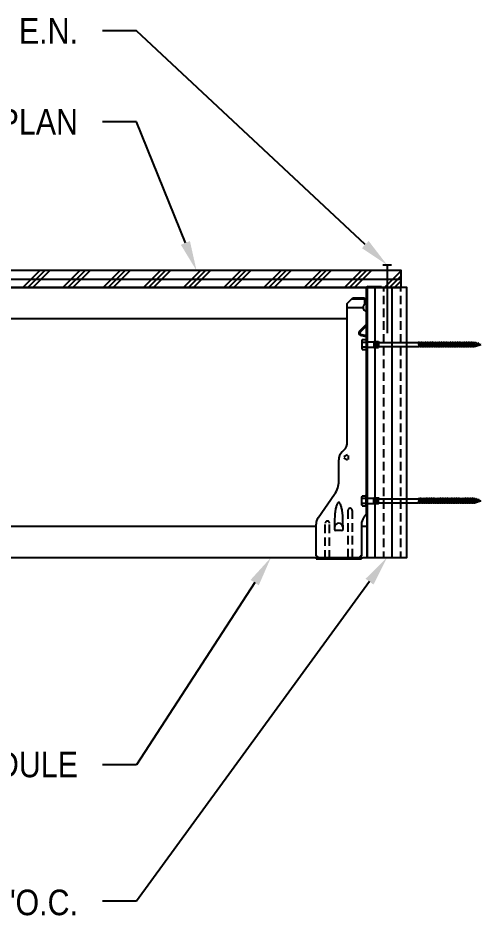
# Model space of a CAD drawing. Header units: inches. Extents: x -2661 to 42767, y -1222 to 9099.
# Drawn here: x 1932.55 to 1952.9, y 1262.47 to 1302.28 of the extents above; entities that cross this region are included whole.
import ezdxf
from ezdxf import colors
from ezdxf.entities.mleader import LeaderData, LeaderLine
from ezdxf.math import Vec2, Vec3

# ---------------------------------------------------------------- set-up
doc = ezdxf.new("R2010")
doc.units = ezdxf.units.IN
doc.header["$LTSCALE"] = 12
doc.header["$MEASUREMENT"] = 0
doc.linetypes.add('HIDDEN2', pattern=[0.1875, 0.125, -0.0625])
doc.linetypes.add('HIDDEN4', pattern=[0.09375, 0.0625, -0.03125])
doc.layers.get('0').update_dxf_attribs({"linetype": 'CONTINUOUS'})
for name, color, linetype in [('S-ANNO-NOTE', 4, 'CONTINUOUS'), ('S-FASTENERS', 2, 'CONTINUOUS'), ('S-NAIL', 2, 'CONTINUOUS'), ('S-SIMPSON', 2, 'CONTINUOUS'), ('S-WOOD', 3, 'CONTINUOUS')]:
    doc.layers.add(name, color=color, linetype=linetype)
doc.styles.add('Arial', font='arial.ttf', dxfattribs={"width": 0.85})

# ---------------------------------------------------------------- blocks, each defined once
blk = doc.blocks.new('*U1291')
at = {"layer": 'S-WOOD'}
h = blk.add_hatch(dxfattribs=at)
h.set_pattern_fill('ANSI33', color=1, scale=3, angle=45, style=0)
h.set_pattern_definition([(90, (0.25, -8.375), (-0.75, 1e-16), []), (90, (0.625, -8), (-0.75, 1e-16), [0.375, -0.1875])])
h.paths.add_polyline_path([(1.75, -11.875), (0, -11.875), (0, 0), (1.75, 0)])
at = {"color": 4}
blk.add_lwpolyline([(0, 0), (1.75, 0), (1.75, -11.875), (0, -11.875)], close=True, dxfattribs=at)
blk.add_lwpolyline([(1.75, -11.875), (0, -11.875), (0, 0), (1.75, 0)], close=True)
blk = doc.blocks.new('10d')
at = {"color": 3}
blk.add_line((0.193, 0.25), (-0.193, 0.25), dxfattribs=at)
at = {"color": 2}
blk.add_line((0, 0.25), (0, -2.75), dxfattribs=at)
blk = doc.blocks.new('IUS-11-78-Right')
for p, q in [((0.05, 0.05), (0.625, 0.05)), ((0.05, 0), (0.625, 0)), ((0.625, 0.05), (0.625, 0)), ((-0.05, -0.05), (-0.05, -9.964)), ((0, -0.05), (0, -9.893)), ((-0.875, -0.691), (-0.625, -0.441)), ((-0.875, -6.793), (-0.875, -0.691)), ((-0.675, -0.491), (-0.115, -0.491)), ((-0.625, -0.441), (-0.115, -0.441)), ((-0.115, -0.441), (-0.115, -0.747)), ((-0.875, -0.875), (-0.181, -0.875)), ((-0.05, -6.751), (0, -6.751)), ((-1.103, -7.228), (-1.021, -7.146)), ((-0.05, -6.968), (0, -6.968)), ((-0.868, -7.353), (-1.03, -7.447)), ((-0.868, -7.595), (-1.03, -7.501)), ((-0.821, -7.567), (-0.821, -7.379)), ((-1.25, -8.512), (-1.249, -7.581)), ((-2.16, -10.126), (-1.431, -9.085)), ((-1.328, -9.529), (-1.338, -9.555)), ((-1.316, -9.507), (-1.328, -9.529)), ((-1.304, -9.487), (-1.316, -9.507)), ((-1.292, -9.471), (-1.304, -9.487)), ((-1.278, -9.459), (-1.292, -9.471)), ((-1.264, -9.451), (-1.278, -9.459)), ((-1.25, -9.449), (-1.264, -9.451)), ((-1.236, -9.451), (-1.25, -9.449)), ((-1.221, -9.459), (-1.236, -9.451)), ((-1.208, -9.472), (-1.221, -9.459)), ((-1.195, -9.488), (-1.208, -9.472)), ((-1.184, -9.508), (-1.195, -9.488)), ((-1.172, -9.53), (-1.184, -9.508)), ((-1.162, -9.556), (-1.172, -9.53)), ((-1.418, -9.946), (-1.424, -10.013)), ((-1.411, -9.885), (-1.418, -9.946)), ((-1.403, -9.829), (-1.411, -9.885)), ((-1.395, -9.778), (-1.403, -9.829)), ((-1.386, -9.731), (-1.395, -9.778)), ((-1.378, -9.689), (-1.386, -9.731)), ((-1.368, -9.65), (-1.378, -9.689)), ((-1.359, -9.615), (-1.368, -9.65)), ((-1.349, -9.583), (-1.359, -9.615)), ((-1.338, -9.555), (-1.349, -9.583)), ((-1.151, -9.584), (-1.162, -9.556)), ((-1.141, -9.616), (-1.151, -9.584)), ((-1.132, -9.651), (-1.141, -9.616)), ((-1.123, -9.69), (-1.132, -9.651)), ((-1.114, -9.732), (-1.123, -9.69)), ((-1.105, -9.779), (-1.114, -9.732)), ((-1.097, -9.83), (-1.105, -9.779)), ((-1.09, -9.886), (-1.097, -9.83)), ((-1.083, -9.947), (-1.09, -9.886)), ((-1.076, -10.014), (-1.083, -9.947)), ((-0.16, -10.127), (0, -9.898)), ((-1.437, -10.254), (-1.438, -10.621)), ((-1.434, -10.167), (-1.437, -10.254)), ((-1.429, -10.086), (-1.434, -10.167)), ((-1.424, -10.013), (-1.429, -10.086)), ((-1.071, -10.087), (-1.076, -10.014)), ((-1.067, -10.167), (-1.071, -10.087)), ((-1.064, -10.255), (-1.067, -10.167)), ((-1.062, -10.621), (-1.064, -10.255)), ((-2.25, -11.795), (-2.25, -10.413)), ((-1.122, -10.681), (-1.378, -10.681)), ((-0.25, -10.412), (-0.25, -11.795)), ((-2.25, -11.875), (-2.25, -11.925)), ((-2.25, -11.925), (-0.25, -11.925)), ((-0.25, -11.875), (-0.25, -11.925))]:
    blk.add_line(p, q)
at = {"linetype": 'Continuous'}
for p, q in [((-0.059, -1.641), (-0.348, -1.93)), ((-0.05, -1.697), (-0.315, -1.962)), ((-0.305, -2.09), (-0.063, -2.155)), ((-0.293, -2.046), (-0.051, -2.111)), ((-0.051, -2.111), (-0.063, -2.155)), ((-2.25, -11.875), (-2.165, -11.875)), ((-0.335, -11.875), (-0.25, -11.875))]:
    blk.add_line(p, q, dxfattribs=at)
at = {"linetype": 'HIDDEN4', "ltscale": 0.5}
for p, q in [((-0.844, -9.8), (-0.844, -11.925)), ((-0.656, -9.8), (-0.656, -11.925)), ((-1.844, -11.925), (-1.844, -10.363)), ((-1.656, -11.925), (-1.656, -10.363))]:
    blk.add_line(p, q, dxfattribs=at)
for centre, radius, start, end in [((0.05, -0.05), 0.1, 90, 180), ((0.05, -0.05), 0.05, 90, 180), ((-0.025, -0.875), 0.156, 125.1697, 260.8319), ((-1.375, -6.793), 0.5, 315, 0), ((-0.749, -7.581), 0.5, 135, 179.9549), ((-2.25, -8.512), 1, 325, 359.9549), ((-1.75, -10.413), 0.5, 145, 180), ((0.248, -10.412), 0.497, 145, 180), ((-1.378, -10.621), 0.06, 180, 270), ((-1.25, -10.556), 0.187, 0, 180), ((-1.25, -10.556), 0.187, 0, 180), ((-1.122, -10.621), 0.06, 270, 0), ((-2.25, -11.88), 0.0855, 328.2431, 90), ((-0.25, -11.88), 0.0855, 90, 211.7569)]:
    blk.add_arc(centre, radius, start, end)
at = {"linetype": 'Continuous'}
for centre, radius, start, end in [((-0.28, -1.998), 0.096, 135, 255), ((-0.28, -1.998), 0.05, 135, 255), ((-0.092, -1.609), 0.046, 315, 335.9294), ((-0.115, -1.602), 0.115, 315.1652, 351.5634)]:
    blk.add_arc(centre, radius, start, end, dxfattribs=at)
at = {"linetype": 'HIDDEN2'}
for centre in [(-0.75, -9.8), (-1.75, -10.363)]:
    blk.add_arc(centre, 0.0938, 0, 180, dxfattribs=at)
blk = doc.blocks.new('SDS.25X5-f')
at = {"layer": 'S-SIMPSON'}
for p, q in [((0.26, 0.05), (-0.26, 0.05)), ((-0.26, 0.05), (-0.26, 0)), ((0.26, 0), (-0.26, 0)), ((-0.217, 0.224), (-0.217, 0.05)), ((0.162, 0.24), (-0.162, 0.24)), ((-0.108, 0.224), (-0.108, 0.05)), ((0.108, 0.224), (0.108, 0.05)), ((0.217, 0.224), (0.217, 0.05)), ((0.26, 0.05), (0.26, 0)), ((-0.126, -0.286), (-0.126, -0.5)), ((0.126, -0.286), (-0.126, -0.286)), ((-0.082, -0.286), (-0.082, -0.5)), ((-0.019, -0.286), (-0.019, -0.5)), ((0.049, -0.286), (0.049, -0.5)), ((0.102, -0.286), (0.102, -0.5)), ((0.126, -0.286), (0.126, -0.5)), ((0.128, -0.5), (-0.124, -0.5)), ((-0.087, -0.536), (-0.123, -0.5)), ((-0.087, -0.536), (-0.087, -2.291)), ((-0.087, -0.575), (-0.087, -2.291)), ((0.123, -0.5), (0.087, -0.536)), ((0.087, -0.532), (0.087, -2.25)), ((0.087, -0.532), (0.087, -2.25)), ((-0.087, -2.225), (-0.087, -2.291)), ((-0.087, -2.225), (-0.087, -2.291)), ((-0.087, -2.225), (-0.087, -2.291)), ((0.087, -2.182), (0.087, -2.25)), ((0.087, -2.182), (0.087, -2.25))]:
    blk.add_line(p, q, dxfattribs=at)
at = {"layer": 'S-SIMPSON', "color": 1}
for p, q in [((-0.123, -2.3), (0.087, -2.25)), ((-0.123, -2.3), (0.087, -2.25)), ((-0.123, -2.3), (0.087, -2.25)), ((0.123, -2.256), (-0.123, -2.3)), ((0.123, -2.256), (-0.123, -2.3)), ((0.123, -2.256), (-0.123, -2.3)), ((-0.087, -2.325), (-0.123, -2.3)), ((-0.087, -2.325), (-0.123, -2.3)), ((-0.087, -2.325), (-0.123, -2.3)), ((-0.123, -2.4), (0.087, -2.35)), ((-0.123, -2.4), (0.087, -2.35)), ((-0.123, -2.4), (0.087, -2.35)), ((-0.123, -2.4), (0.087, -2.35)), ((0.123, -2.356), (-0.123, -2.4)), ((0.123, -2.356), (-0.123, -2.4)), ((0.123, -2.356), (-0.123, -2.4)), ((0.123, -2.356), (-0.123, -2.4)), ((-0.087, -2.325), (0.087, -2.282)), ((-0.087, -2.325), (0.087, -2.282)), ((-0.087, -2.325), (0.087, -2.282)), ((-0.087, -2.325), (-0.087, -2.391)), ((-0.087, -2.325), (-0.087, -2.391)), ((-0.087, -2.325), (-0.087, -2.391)), ((-0.087, -2.325), (-0.087, -2.391)), ((-0.087, -2.325), (-0.087, -2.391)), ((-0.087, -2.325), (-0.087, -2.391)), ((-0.087, -2.425), (0.087, -2.382)), ((-0.087, -2.425), (0.087, -2.382)), ((-0.087, -2.425), (0.087, -2.382)), ((-0.087, -2.425), (0.087, -2.382)), ((0.087, -2.25), (0.123, -2.256)), ((0.087, -2.25), (0.123, -2.256)), ((0.087, -2.25), (0.123, -2.256)), ((0.087, -2.282), (0.123, -2.256)), ((0.087, -2.282), (0.123, -2.256)), ((0.087, -2.282), (0.123, -2.256)), ((0.087, -2.282), (0.087, -2.35)), ((0.087, -2.282), (0.087, -2.35)), ((0.087, -2.282), (0.087, -2.35)), ((0.087, -2.282), (0.087, -2.35)), ((0.087, -2.282), (0.087, -2.35)), ((0.087, -2.282), (0.087, -2.35)), ((0.087, -2.35), (0.123, -2.356)), ((0.087, -2.35), (0.123, -2.356)), ((0.087, -2.35), (0.123, -2.356)), ((0.087, -2.35), (0.123, -2.356)), ((0.087, -2.382), (0.123, -2.356)), ((0.087, -2.382), (0.123, -2.356)), ((0.087, -2.382), (0.123, -2.356)), ((0.087, -2.382), (0.123, -2.356)), ((0.087, -2.382), (0.087, -2.45)), ((0.087, -2.382), (0.087, -2.45)), ((0.087, -2.382), (0.087, -2.45)), ((0.087, -2.382), (0.087, -2.45)), ((0.087, -2.382), (0.087, -2.45)), ((0.087, -2.382), (0.087, -2.45)), ((0.087, -2.382), (0.087, -2.45)), ((0.087, -2.382), (0.087, -2.45)), ((0.087, -2.382), (0.087, -2.45)), ((0.087, -2.382), (0.087, -2.45)), ((-0.087, -2.425), (-0.123, -2.4)), ((-0.087, -2.425), (-0.123, -2.4)), ((-0.087, -2.425), (-0.123, -2.4)), ((-0.087, -2.425), (-0.123, -2.4)), ((-0.087, -2.425), (-0.123, -2.4)), ((-0.123, -2.5), (0.087, -2.45)), ((-0.123, -2.5), (0.087, -2.45)), ((-0.123, -2.5), (0.087, -2.45)), ((-0.123, -2.5), (0.087, -2.45)), ((-0.123, -2.5), (0.087, -2.45)), ((-0.123, -2.5), (0.087, -2.45)), ((-0.123, -2.5), (0.087, -2.45)), ((-0.123, -2.5), (0.087, -2.45)), ((0.123, -2.456), (-0.123, -2.5)), ((0.123, -2.456), (-0.123, -2.5)), ((0.123, -2.456), (-0.123, -2.5)), ((0.123, -2.456), (-0.123, -2.5)), ((0.123, -2.456), (-0.123, -2.5)), ((0.123, -2.456), (-0.123, -2.5)), ((0.123, -2.456), (-0.123, -2.5)), ((0.123, -2.456), (-0.123, -2.5)), ((0.123, -2.456), (-0.123, -2.5)), ((-0.087, -2.525), (-0.123, -2.5)), ((-0.087, -2.525), (-0.123, -2.5)), ((-0.087, -2.525), (-0.123, -2.5)), ((-0.087, -2.525), (-0.123, -2.5)), ((-0.087, -2.525), (-0.123, -2.5)), ((-0.087, -2.525), (-0.123, -2.5)), ((-0.087, -2.525), (-0.123, -2.5)), ((-0.087, -2.525), (-0.123, -2.5)), ((-0.087, -2.525), (-0.123, -2.5)), ((-0.087, -2.525), (-0.123, -2.5)), ((-0.087, -2.525), (-0.123, -2.5)), ((-0.087, -2.525), (-0.123, -2.5)), ((-0.087, -2.525), (-0.123, -2.5)), ((-0.123, -2.6), (0.087, -2.55)), ((-0.123, -2.6), (0.087, -2.55)), ((-0.123, -2.6), (0.087, -2.55)), ((-0.123, -2.6), (0.087, -2.55)), ((-0.123, -2.6), (0.087, -2.55)), ((-0.123, -2.6), (0.087, -2.55)), ((-0.123, -2.6), (0.087, -2.55)), ((-0.123, -2.6), (0.087, -2.55)), ((-0.123, -2.6), (0.087, -2.55)), ((0.123, -2.556), (-0.123, -2.6)), ((0.123, -2.556), (-0.123, -2.6)), ((0.123, -2.556), (-0.123, -2.6)), ((0.123, -2.556), (-0.123, -2.6)), ((0.123, -2.556), (-0.123, -2.6)), ((0.123, -2.556), (-0.123, -2.6)), ((0.123, -2.556), (-0.123, -2.6)), ((0.123, -2.556), (-0.123, -2.6)), ((0.123, -2.556), (-0.123, -2.6)), ((-0.087, -2.625), (-0.123, -2.6)), ((-0.087, -2.625), (-0.123, -2.6)), ((-0.087, -2.625), (-0.123, -2.6)), ((-0.087, -2.625), (-0.123, -2.6)), ((-0.087, -2.625), (-0.123, -2.6)), ((-0.087, -2.625), (-0.123, -2.6)), ((-0.087, -2.625), (-0.123, -2.6)), ((-0.087, -2.625), (-0.123, -2.6)), ((-0.087, -2.625), (-0.123, -2.6)), ((-0.123, -2.7), (0.087, -2.65)), ((-0.123, -2.7), (0.087, -2.65)), ((-0.123, -2.7), (0.087, -2.65)), ((-0.123, -2.7), (0.087, -2.65)), ((-0.123, -2.7), (0.087, -2.65)), ((-0.123, -2.7), (0.087, -2.65)), ((-0.123, -2.7), (0.087, -2.65)), ((-0.123, -2.7), (0.087, -2.65)), ((-0.123, -2.7), (0.087, -2.65)), ((-0.123, -2.7), (0.087, -2.65)), ((-0.123, -2.7), (0.087, -2.65)), ((0.123, -2.656), (-0.123, -2.7)), ((0.123, -2.656), (-0.123, -2.7)), ((0.123, -2.656), (-0.123, -2.7)), ((0.123, -2.656), (-0.123, -2.7)), ((0.123, -2.656), (-0.123, -2.7)), ((0.123, -2.656), (-0.123, -2.7)), ((0.123, -2.656), (-0.123, -2.7)), ((0.123, -2.656), (-0.123, -2.7)), ((0.123, -2.656), (-0.123, -2.7)), ((0.123, -2.656), (-0.123, -2.7)), ((0.123, -2.656), (-0.123, -2.7)), ((-0.087, -2.725), (-0.123, -2.7)), ((-0.087, -2.725), (-0.123, -2.7)), ((-0.087, -2.725), (-0.123, -2.7)), ((-0.087, -2.725), (-0.123, -2.7)), ((-0.087, -2.725), (-0.123, -2.7)), ((-0.087, -2.725), (-0.123, -2.7)), ((-0.087, -2.725), (-0.123, -2.7)), ((-0.087, -2.725), (-0.123, -2.7)), ((-0.087, -2.725), (-0.123, -2.7)), ((-0.087, -2.725), (-0.123, -2.7)), ((-0.087, -2.725), (-0.123, -2.7)), ((-0.087, -2.725), (-0.123, -2.7)), ((-0.087, -2.725), (-0.123, -2.7)), ((-0.123, -2.8), (0.087, -2.75)), ((-0.123, -2.8), (0.087, -2.75)), ((-0.123, -2.8), (0.087, -2.75)), ((-0.123, -2.8), (0.087, -2.75)), ((-0.123, -2.8), (0.087, -2.75)), ((-0.123, -2.8), (0.087, -2.75)), ((-0.123, -2.8), (0.087, -2.75)), ((-0.123, -2.8), (0.087, -2.75)), ((0.123, -2.756), (-0.123, -2.8)), ((0.123, -2.756), (-0.123, -2.8)), ((0.123, -2.756), (-0.123, -2.8)), ((0.123, -2.756), (-0.123, -2.8)), ((0.123, -2.756), (-0.123, -2.8)), ((0.123, -2.756), (-0.123, -2.8)), ((0.123, -2.756), (-0.123, -2.8)), ((0.123, -2.756), (-0.123, -2.8)), ((0.123, -2.756), (-0.123, -2.8)), ((-0.087, -2.425), (0, -2.403)), ((-0.087, -2.425), (-0.087, -2.491)), ((-0.087, -2.425), (-0.087, -2.491)), ((-0.087, -2.425), (-0.087, -2.491)), ((-0.087, -2.425), (-0.087, -2.491)), ((-0.087, -2.425), (-0.087, -2.491)), ((-0.087, -2.425), (-0.087, -2.491)), ((-0.087, -2.425), (-0.087, -2.491)), ((-0.087, -2.425), (-0.087, -2.491)), ((-0.087, -2.425), (-0.087, -2.491)), ((-0.087, -2.425), (-0.087, -2.491)), ((-0.087, -2.425), (-0.087, -2.491)), ((-0.087, -2.425), (-0.087, -2.491)), ((-0.087, -2.491), (0.087, -2.45)), ((-0.087, -2.525), (0.087, -2.482)), ((-0.087, -2.525), (0.087, -2.482)), ((-0.087, -2.525), (0.087, -2.482)), ((-0.087, -2.525), (0.087, -2.482)), ((-0.087, -2.525), (0.087, -2.482)), ((-0.087, -2.525), (0.087, -2.482)), ((-0.087, -2.525), (0.087, -2.482)), ((-0.087, -2.525), (0.087, -2.482)), ((-0.087, -2.525), (0.087, -2.482)), ((-0.087, -2.525), (0.013, -2.5)), ((-0.087, -2.525), (0.013, -2.5)), ((-0.087, -2.525), (0.013, -2.5)), ((-0.087, -2.525), (0, -2.503)), ((-0.087, -2.525), (-0.087, -2.591)), ((-0.087, -2.525), (-0.087, -2.591)), ((-0.087, -2.525), (-0.087, -2.591)), ((-0.087, -2.525), (-0.087, -2.591)), ((-0.087, -2.525), (-0.087, -2.591)), ((-0.087, -2.525), (-0.087, -2.591)), ((-0.087, -2.525), (-0.087, -2.591)), ((-0.087, -2.525), (-0.087, -2.591)), ((-0.087, -2.525), (-0.087, -2.591)), ((-0.087, -2.525), (-0.087, -2.591)), ((-0.087, -2.525), (-0.087, -2.591)), ((-0.087, -2.625), (0.087, -2.582)), ((-0.087, -2.625), (0.087, -2.582)), ((-0.087, -2.625), (0.087, -2.582)), ((-0.087, -2.625), (0.087, -2.582)), ((-0.087, -2.625), (0.087, -2.582)), ((-0.087, -2.625), (0.087, -2.582)), ((-0.087, -2.625), (0.087, -2.582)), ((-0.087, -2.625), (0.087, -2.582)), ((-0.087, -2.625), (0.087, -2.582)), ((-0.087, -2.625), (-0.087, -2.691)), ((-0.087, -2.625), (-0.087, -2.691)), ((-0.087, -2.625), (-0.087, -2.691)), ((-0.087, -2.625), (-0.087, -2.691)), ((-0.087, -2.625), (-0.087, -2.691)), ((-0.087, -2.625), (-0.087, -2.691)), ((-0.087, -2.625), (-0.087, -2.691)), ((-0.087, -2.625), (-0.087, -2.691)), ((-0.087, -2.625), (-0.087, -2.691)), ((-0.087, -2.625), (-0.087, -2.691)), ((-0.087, -2.625), (-0.087, -2.691)), ((-0.087, -2.725), (0.087, -2.682)), ((-0.087, -2.725), (0.087, -2.682)), ((-0.087, -2.725), (0.087, -2.682)), ((-0.087, -2.725), (0.087, -2.682)), ((-0.087, -2.725), (0.087, -2.682)), ((-0.087, -2.725), (0.087, -2.682)), ((-0.087, -2.725), (0.087, -2.682)), ((-0.087, -2.725), (0.087, -2.682)), ((-0.087, -2.725), (0.087, -2.682)), ((-0.087, -2.725), (0.087, -2.682)), ((-0.087, -2.725), (0.087, -2.682)), ((-0.087, -2.725), (0, -2.703)), ((-0.087, -2.725), (0, -2.703)), ((-0.087, -2.725), (-0.087, -2.791)), ((-0.087, -2.725), (-0.087, -2.791)), ((-0.087, -2.725), (-0.087, -2.791)), ((-0.087, -2.725), (-0.087, -2.791)), ((-0.087, -2.725), (-0.087, -2.791)), ((-0.087, -2.725), (-0.087, -2.791)), ((-0.087, -2.725), (-0.087, -2.791)), ((-0.087, -2.725), (-0.087, -2.791)), ((-0.087, -2.725), (-0.087, -2.791)), ((-0.087, -2.725), (-0.087, -2.791)), ((-0.087, -2.791), (0.087, -2.75)), ((-0.087, -2.825), (0.087, -2.782)), ((-0.087, -2.825), (0.087, -2.782)), ((-0.087, -2.825), (0.087, -2.782)), ((-0.087, -2.825), (0.087, -2.782)), ((-0.087, -2.825), (0.087, -2.782)), ((-0.087, -2.825), (0.087, -2.782)), ((-0.087, -2.825), (0.087, -2.782)), ((-0.087, -2.825), (0.087, -2.782)), ((-0.087, -2.825), (0.087, -2.782)), ((0.087, -2.45), (0.123, -2.456)), ((0.087, -2.45), (0.123, -2.456)), ((0.087, -2.45), (0.123, -2.456)), ((0.087, -2.45), (0.123, -2.456)), ((0.087, -2.45), (0.123, -2.456)), ((0.087, -2.45), (0.123, -2.456)), ((0.087, -2.45), (0.123, -2.456)), ((0.087, -2.45), (0.123, -2.456)), ((0.087, -2.45), (0.123, -2.456)), ((0.087, -2.482), (0.123, -2.456)), ((0.087, -2.482), (0.123, -2.456)), ((0.087, -2.482), (0.123, -2.456)), ((0.087, -2.482), (0.123, -2.456)), ((0.087, -2.482), (0.123, -2.456)), ((0.087, -2.482), (0.123, -2.456)), ((0.087, -2.482), (0.123, -2.456)), ((0.087, -2.482), (0.123, -2.456)), ((0.087, -2.482), (0.123, -2.456)), ((0.087, -2.482), (0.087, -2.55)), ((0.087, -2.482), (0.087, -2.55)), ((0.087, -2.482), (0.087, -2.55)), ((0.087, -2.482), (0.087, -2.55)), ((0.087, -2.482), (0.087, -2.55)), ((0.087, -2.482), (0.087, -2.55)), ((0.087, -2.482), (0.087, -2.55)), ((0.087, -2.482), (0.087, -2.55)), ((0.087, -2.482), (0.087, -2.55)), ((0.087, -2.482), (0.087, -2.55)), ((0.087, -2.482), (0.087, -2.55)), ((0.087, -2.482), (0.087, -2.55)), ((0.087, -2.482), (0.087, -2.55)), ((0.087, -2.55), (0.123, -2.556)), ((0.087, -2.55), (0.123, -2.556)), ((0.087, -2.55), (0.123, -2.556)), ((0.087, -2.55), (0.123, -2.556)), ((0.087, -2.55), (0.123, -2.556)), ((0.087, -2.55), (0.123, -2.556)), ((0.087, -2.55), (0.123, -2.556)), ((0.087, -2.55), (0.123, -2.556)), ((0.087, -2.55), (0.123, -2.556)), ((0.087, -2.582), (0.123, -2.556)), ((0.087, -2.582), (0.123, -2.556)), ((0.087, -2.582), (0.123, -2.556)), ((0.087, -2.582), (0.123, -2.556)), ((0.087, -2.582), (0.123, -2.556)), ((0.087, -2.582), (0.123, -2.556)), ((0.087, -2.582), (0.123, -2.556)), ((0.087, -2.582), (0.123, -2.556)), ((0.087, -2.582), (0.123, -2.556)), ((0.087, -2.582), (0.087, -2.65)), ((0.087, -2.582), (0.087, -2.65)), ((0.087, -2.582), (0.087, -2.65)), ((0.087, -2.582), (0.087, -2.65)), ((0.087, -2.582), (0.087, -2.65)), ((0.087, -2.582), (0.087, -2.65)), ((0.087, -2.582), (0.087, -2.65)), ((0.087, -2.582), (0.087, -2.65)), ((0.087, -2.582), (0.087, -2.65)), ((0.087, -2.582), (0.087, -2.65)), ((0.087, -2.582), (0.087, -2.65)), ((0.087, -2.65), (0.123, -2.656)), ((0.087, -2.65), (0.123, -2.656)), ((0.087, -2.65), (0.123, -2.656)), ((0.087, -2.65), (0.123, -2.656)), ((0.087, -2.65), (0.123, -2.656)), ((0.087, -2.65), (0.123, -2.656)), ((0.087, -2.65), (0.123, -2.656)), ((0.087, -2.65), (0.123, -2.656)), ((0.087, -2.65), (0.123, -2.656)), ((0.087, -2.65), (0.123, -2.656)), ((0.087, -2.65), (0.123, -2.656)), ((0.087, -2.682), (0.123, -2.656)), ((0.087, -2.682), (0.123, -2.656)), ((0.087, -2.682), (0.123, -2.656)), ((0.087, -2.682), (0.123, -2.656)), ((0.087, -2.682), (0.123, -2.656)), ((0.087, -2.682), (0.123, -2.656)), ((0.087, -2.682), (0.123, -2.656)), ((0.087, -2.682), (0.123, -2.656)), ((0.087, -2.682), (0.123, -2.656)), ((0.087, -2.682), (0.123, -2.656)), ((0.087, -2.682), (0.123, -2.656)), ((0.087, -2.682), (0.087, -2.75)), ((0.087, -2.682), (0.087, -2.75)), ((0.087, -2.682), (0.087, -2.75)), ((0.087, -2.682), (0.087, -2.75)), ((0.087, -2.682), (0.087, -2.75)), ((0.087, -2.682), (0.087, -2.75)), ((0.087, -2.682), (0.087, -2.75)), ((0.087, -2.682), (0.087, -2.75)), ((0.087, -2.75), (0.123, -2.756)), ((0.087, -2.75), (0.123, -2.756)), ((0.087, -2.75), (0.123, -2.756)), ((0.087, -2.75), (0.123, -2.756)), ((0.087, -2.75), (0.123, -2.756)), ((0.087, -2.75), (0.123, -2.756)), ((0.087, -2.75), (0.123, -2.756)), ((0.087, -2.75), (0.123, -2.756)), ((0.087, -2.75), (0.123, -2.756)), ((0.087, -2.782), (0.123, -2.756)), ((0.087, -2.782), (0.123, -2.756)), ((0.087, -2.782), (0.123, -2.756)), ((0.087, -2.782), (0.123, -2.756)), ((0.087, -2.782), (0.123, -2.756)), ((0.087, -2.782), (0.123, -2.756)), ((0.087, -2.782), (0.123, -2.756)), ((0.087, -2.782), (0.123, -2.756)), ((0.087, -2.782), (0.123, -2.756)), ((0.087, -2.782), (0.087, -2.85)), ((0.087, -2.782), (0.087, -2.85)), ((0.087, -2.782), (0.087, -2.85)), ((0.087, -2.782), (0.087, -2.85)), ((0.087, -2.782), (0.087, -2.85)), ((0.087, -2.782), (0.087, -2.85)), ((0.087, -2.782), (0.087, -2.85)), ((0.087, -2.782), (0.087, -2.85)), ((0.087, -2.782), (0.087, -2.85)), ((-0.087, -2.825), (-0.123, -2.8)), ((-0.087, -2.825), (-0.123, -2.8)), ((-0.087, -2.825), (-0.123, -2.8)), ((-0.087, -2.825), (-0.123, -2.8)), ((-0.087, -2.825), (-0.123, -2.8)), ((-0.087, -2.825), (-0.123, -2.8)), ((-0.087, -2.825), (-0.123, -2.8)), ((-0.087, -2.825), (-0.123, -2.8)), ((-0.087, -2.825), (-0.123, -2.8)), ((-0.087, -2.825), (-0.123, -2.8)), ((-0.123, -2.9), (0.087, -2.85)), ((-0.123, -2.9), (0.087, -2.85)), ((-0.123, -2.9), (0.087, -2.85)), ((-0.123, -2.9), (0.087, -2.85)), ((-0.123, -2.9), (0.087, -2.85)), ((-0.123, -2.9), (0.087, -2.85)), ((0.123, -2.856), (-0.123, -2.9)), ((0.123, -2.856), (-0.123, -2.9)), ((0.123, -2.856), (-0.123, -2.9)), ((0.123, -2.856), (-0.123, -2.9)), ((0.123, -2.856), (-0.123, -2.9)), ((0.123, -2.856), (-0.123, -2.9)), ((-0.087, -2.925), (-0.123, -2.9)), ((-0.087, -2.925), (-0.123, -2.9)), ((-0.087, -2.925), (-0.123, -2.9)), ((-0.087, -2.925), (-0.123, -2.9)), ((-0.087, -2.925), (-0.123, -2.9)), ((-0.087, -2.925), (-0.123, -2.9)), ((-0.123, -3), (0.087, -2.95)), ((-0.123, -3), (0.087, -2.95)), ((-0.123, -3), (0.087, -2.95)), ((-0.123, -3), (0.087, -2.95)), ((-0.123, -3), (0.087, -2.95)), ((-0.123, -3), (0.087, -2.95)), ((-0.123, -3), (0.087, -2.95)), ((0.123, -2.956), (-0.123, -3)), ((0.123, -2.956), (-0.123, -3)), ((0.123, -2.956), (-0.123, -3)), ((0.123, -2.956), (-0.123, -3)), ((0.123, -2.956), (-0.123, -3)), ((0.123, -2.956), (-0.123, -3)), ((0.123, -2.956), (-0.123, -3)), ((-0.087, -3.025), (-0.123, -3)), ((-0.087, -3.025), (-0.123, -3)), ((-0.087, -3.025), (-0.123, -3)), ((-0.087, -3.025), (-0.123, -3)), ((-0.087, -3.025), (-0.123, -3)), ((-0.087, -3.025), (-0.123, -3)), ((-0.087, -3.025), (-0.123, -3)), ((-0.087, -3.025), (-0.123, -3)), ((-0.123, -3.1), (0.087, -3.05)), ((-0.123, -3.1), (0.087, -3.05)), ((-0.123, -3.1), (0.087, -3.05)), ((-0.123, -3.1), (0.087, -3.05)), ((-0.123, -3.1), (0.087, -3.05)), ((-0.123, -3.1), (0.087, -3.05)), ((0.123, -3.056), (-0.123, -3.1)), ((0.123, -3.056), (-0.123, -3.1)), ((0.123, -3.056), (-0.123, -3.1)), ((0.123, -3.056), (-0.123, -3.1)), ((0.123, -3.056), (-0.123, -3.1)), ((0.123, -3.056), (-0.123, -3.1)), ((-0.087, -3.125), (-0.123, -3.1)), ((-0.087, -3.125), (-0.123, -3.1)), ((-0.087, -3.125), (-0.123, -3.1)), ((-0.087, -3.125), (-0.123, -3.1)), ((-0.087, -3.125), (-0.123, -3.1)), ((-0.087, -3.125), (-0.123, -3.1)), ((-0.087, -3.125), (-0.123, -3.1)), ((-0.123, -3.2), (0.087, -3.15)), ((-0.123, -3.2), (0.087, -3.15)), ((-0.123, -3.2), (0.087, -3.15)), ((0.123, -3.156), (-0.123, -3.2)), ((0.123, -3.156), (-0.123, -3.2)), ((0.123, -3.156), (-0.123, -3.2)), ((-0.087, -2.825), (0, -2.803)), ((-0.087, -2.825), (-0.087, -2.891)), ((-0.087, -2.825), (-0.087, -2.891)), ((-0.087, -2.825), (-0.087, -2.891)), ((-0.087, -2.825), (-0.087, -2.891)), ((-0.087, -2.825), (-0.087, -2.891)), ((-0.087, -2.825), (-0.087, -2.891)), ((-0.087, -2.825), (-0.087, -2.891)), ((-0.087, -2.825), (-0.087, -2.891)), ((-0.087, -2.925), (0.087, -2.882)), ((-0.087, -2.925), (0.087, -2.882)), ((-0.087, -2.925), (0.087, -2.882)), ((-0.087, -2.925), (0.087, -2.882)), ((-0.087, -2.925), (0.087, -2.882)), ((-0.087, -2.925), (0.087, -2.882)), ((-0.087, -2.925), (-0.087, -2.991)), ((-0.087, -2.925), (-0.087, -2.991)), ((-0.087, -2.925), (-0.087, -2.991)), ((-0.087, -2.925), (-0.087, -2.991)), ((-0.087, -2.925), (-0.087, -2.991)), ((-0.087, -2.925), (-0.087, -2.991)), ((-0.087, -2.925), (-0.087, -2.991)), ((-0.087, -3.025), (0.087, -2.982)), ((-0.087, -3.025), (0.087, -2.982)), ((-0.087, -3.025), (0.087, -2.982)), ((-0.087, -3.025), (0.087, -2.982)), ((-0.087, -3.025), (0.087, -2.982)), ((-0.087, -3.025), (0.087, -2.982)), ((-0.087, -3.025), (0.087, -2.982)), ((-0.087, -3.025), (0, -3.003)), ((-0.087, -3.025), (-0.087, -3.091)), ((-0.087, -3.025), (-0.087, -3.091)), ((-0.087, -3.025), (-0.087, -3.091)), ((-0.087, -3.025), (-0.087, -3.091)), ((-0.087, -3.025), (-0.087, -3.091)), ((-0.087, -3.025), (-0.087, -3.091)), ((-0.087, -3.025), (-0.087, -3.091)), ((-0.087, -3.025), (-0.087, -3.091)), ((-0.087, -3.125), (0.087, -3.082)), ((-0.087, -3.125), (0.087, -3.082)), ((-0.087, -3.125), (0.087, -3.082)), ((-0.087, -3.125), (0.087, -3.082)), ((-0.087, -3.125), (0.087, -3.082)), ((-0.087, -3.125), (0.087, -3.082)), ((-0.087, -3.125), (0, -3.103)), ((-0.087, -3.125), (-0.087, -3.191)), ((-0.087, -3.125), (-0.087, -3.191)), ((-0.087, -3.125), (-0.087, -3.191)), ((-0.087, -3.125), (-0.087, -3.191)), ((-0.087, -3.125), (-0.087, -3.191)), ((-0.087, -3.125), (-0.087, -3.191)), ((-0.087, -3.125), (-0.087, -3.191)), ((-0.087, -3.225), (0.087, -3.182)), ((-0.087, -3.225), (0.087, -3.182)), ((-0.087, -3.225), (0.087, -3.182)), ((0.087, -2.85), (0.123, -2.856)), ((0.087, -2.85), (0.123, -2.856)), ((0.087, -2.85), (0.123, -2.856)), ((0.087, -2.85), (0.123, -2.856)), ((0.087, -2.85), (0.123, -2.856)), ((0.087, -2.85), (0.123, -2.856)), ((0.087, -2.882), (0.123, -2.856)), ((0.087, -2.882), (0.123, -2.856)), ((0.087, -2.882), (0.123, -2.856)), ((0.087, -2.882), (0.123, -2.856)), ((0.087, -2.882), (0.123, -2.856)), ((0.087, -2.882), (0.123, -2.856)), ((0.087, -2.882), (0.087, -2.95)), ((0.087, -2.882), (0.087, -2.95)), ((0.087, -2.882), (0.087, -2.95)), ((0.087, -2.882), (0.087, -2.95)), ((0.087, -2.882), (0.087, -2.95)), ((0.087, -2.882), (0.087, -2.95)), ((0.087, -2.882), (0.087, -2.95)), ((0.087, -2.95), (0.123, -2.956)), ((0.087, -2.95), (0.123, -2.956)), ((0.087, -2.95), (0.123, -2.956)), ((0.087, -2.95), (0.123, -2.956)), ((0.087, -2.95), (0.123, -2.956)), ((0.087, -2.95), (0.123, -2.956)), ((0.087, -2.95), (0.123, -2.956)), ((0.087, -2.982), (0.123, -2.956)), ((0.087, -2.982), (0.123, -2.956)), ((0.087, -2.982), (0.123, -2.956)), ((0.087, -2.982), (0.123, -2.956)), ((0.087, -2.982), (0.123, -2.956)), ((0.087, -2.982), (0.123, -2.956)), ((0.087, -2.982), (0.123, -2.956)), ((0.087, -2.982), (0.087, -3.05)), ((0.087, -2.982), (0.087, -3.05)), ((0.087, -2.982), (0.087, -3.05)), ((0.087, -2.982), (0.087, -3.05)), ((0.087, -2.982), (0.087, -3.05)), ((0.087, -2.982), (0.087, -3.05)), ((0.087, -2.982), (0.087, -3.05)), ((0.087, -2.982), (0.087, -3.05)), ((0.087, -2.982), (0.087, -3.05)), ((0.087, -2.982), (0.087, -3.05)), ((0.087, -2.982), (0.087, -3.05)), ((0.087, -2.982), (0.087, -3.05)), ((0.087, -2.982), (0.087, -3.05)), ((0.087, -2.982), (0.087, -3.05)), ((0.087, -3.05), (0.123, -3.056)), ((0.087, -3.05), (0.123, -3.056)), ((0.087, -3.05), (0.123, -3.056)), ((0.087, -3.05), (0.123, -3.056)), ((0.087, -3.05), (0.123, -3.056)), ((0.087, -3.05), (0.123, -3.056)), ((0.087, -3.082), (0.123, -3.056)), ((0.087, -3.082), (0.123, -3.056)), ((0.087, -3.082), (0.123, -3.056)), ((0.087, -3.082), (0.123, -3.056)), ((0.087, -3.082), (0.123, -3.056)), ((0.087, -3.082), (0.123, -3.056)), ((0.087, -3.082), (0.087, -3.15)), ((0.087, -3.082), (0.087, -3.15)), ((0.087, -3.082), (0.087, -3.15)), ((0.087, -3.082), (0.087, -3.15)), ((0.087, -3.082), (0.087, -3.15)), ((0.087, -3.082), (0.087, -3.15)), ((0.087, -3.082), (0.087, -3.15)), ((0.087, -3.15), (0.123, -3.156)), ((0.087, -3.15), (0.123, -3.156)), ((0.087, -3.15), (0.123, -3.156)), ((0.087, -3.182), (0.123, -3.156)), ((0.087, -3.182), (0.123, -3.156)), ((0.087, -3.182), (0.123, -3.156)), ((0.087, -3.182), (0.087, -3.25)), ((0.087, -3.182), (0.087, -3.25)), ((0.087, -3.182), (0.087, -3.25)), ((0.087, -3.182), (0.087, -3.25)), ((0.087, -3.182), (0.087, -3.25)), ((-0.087, -3.225), (-0.123, -3.2)), ((-0.087, -3.225), (-0.123, -3.2)), ((-0.087, -3.225), (-0.123, -3.2)), ((-0.123, -3.3), (0.087, -3.25)), ((-0.123, -3.3), (0.087, -3.25)), ((-0.123, -3.3), (0.087, -3.25)), ((0.123, -3.256), (-0.123, -3.3)), ((0.123, -3.256), (-0.123, -3.3)), ((0.123, -3.256), (-0.123, -3.3)), ((-0.087, -3.325), (-0.123, -3.3)), ((-0.087, -3.325), (-0.123, -3.3)), ((-0.087, -3.325), (-0.123, -3.3)), ((-0.123, -3.4), (0.087, -3.35)), ((-0.123, -3.4), (0.087, -3.35)), ((-0.123, -3.4), (0.087, -3.35)), ((-0.123, -3.4), (0.087, -3.35)), ((0.123, -3.356), (-0.123, -3.4)), ((0.123, -3.356), (-0.123, -3.4)), ((0.123, -3.356), (-0.123, -3.4)), ((0.123, -3.356), (-0.123, -3.4)), ((-0.087, -3.425), (-0.123, -3.4)), ((-0.087, -3.425), (-0.123, -3.4)), ((-0.087, -3.425), (-0.123, -3.4)), ((-0.087, -3.425), (-0.123, -3.4)), ((-0.123, -3.5), (0.087, -3.45)), ((-0.123, -3.5), (0.087, -3.45)), ((-0.123, -3.5), (0.087, -3.45)), ((-0.123, -3.5), (0.087, -3.45)), ((0.123, -3.456), (-0.123, -3.5)), ((0.123, -3.456), (-0.123, -3.5)), ((0.123, -3.456), (-0.123, -3.5)), ((0.123, -3.456), (-0.123, -3.5)), ((-0.087, -3.525), (-0.123, -3.5)), ((-0.087, -3.525), (-0.123, -3.5)), ((-0.087, -3.525), (-0.123, -3.5)), ((-0.087, -3.525), (-0.123, -3.5)), ((-0.087, -3.525), (-0.123, -3.5)), ((-0.123, -3.6), (0.087, -3.55)), ((-0.123, -3.6), (0.087, -3.55)), ((-0.123, -3.6), (0.087, -3.55)), ((-0.123, -3.6), (0.087, -3.55)), ((0.123, -3.556), (-0.123, -3.6)), ((0.123, -3.556), (-0.123, -3.6)), ((0.123, -3.556), (-0.123, -3.6)), ((0.123, -3.556), (-0.123, -3.6)), ((-0.087, -3.225), (-0.087, -3.291)), ((-0.087, -3.225), (-0.087, -3.291)), ((-0.087, -3.225), (-0.087, -3.291)), ((-0.087, -3.225), (-0.087, -3.291)), ((-0.087, -3.225), (-0.087, -3.291)), ((-0.087, -3.325), (0.087, -3.282)), ((-0.087, -3.325), (0.087, -3.282)), ((-0.087, -3.325), (0.087, -3.282)), ((-0.087, -3.325), (-0.087, -3.391)), ((-0.087, -3.325), (-0.087, -3.391)), ((-0.087, -3.325), (-0.087, -3.391)), ((-0.087, -3.325), (-0.087, -3.391)), ((-0.087, -3.325), (-0.087, -3.391)), ((-0.087, -3.325), (-0.087, -3.391)), ((-0.087, -3.325), (-0.087, -3.391)), ((-0.087, -3.325), (-0.087, -3.391)), ((-0.087, -3.425), (0.087, -3.382)), ((-0.087, -3.425), (0.087, -3.382)), ((-0.087, -3.425), (0.087, -3.382)), ((-0.087, -3.425), (0.087, -3.382)), ((-0.087, -3.425), (-0.087, -3.491)), ((-0.087, -3.425), (-0.087, -3.491)), ((-0.087, -3.425), (-0.087, -3.491)), ((-0.087, -3.425), (-0.087, -3.491)), ((-0.087, -3.425), (-0.087, -3.491)), ((-0.087, -3.425), (-0.087, -3.491)), ((-0.087, -3.525), (0.087, -3.482)), ((-0.087, -3.525), (0.087, -3.482)), ((-0.087, -3.525), (0.087, -3.482)), ((-0.087, -3.525), (0.087, -3.482)), ((-0.087, -3.525), (0, -3.503)), ((-0.087, -3.525), (-0.087, -3.591)), ((-0.087, -3.525), (-0.087, -3.591)), ((-0.087, -3.525), (-0.087, -3.591)), ((-0.087, -3.525), (-0.087, -3.591)), ((-0.087, -3.525), (-0.087, -3.591)), ((-0.087, -3.525), (-0.087, -3.591)), ((-0.087, -3.525), (-0.087, -3.591)), ((-0.087, -3.625), (0.087, -3.582)), ((-0.087, -3.625), (0.087, -3.582)), ((-0.087, -3.625), (0.087, -3.582)), ((-0.087, -3.625), (0.087, -3.582)), ((0.087, -3.25), (0.123, -3.256)), ((0.087, -3.25), (0.123, -3.256)), ((0.087, -3.25), (0.123, -3.256)), ((0.087, -3.282), (0.123, -3.256)), ((0.087, -3.282), (0.123, -3.256)), ((0.087, -3.282), (0.123, -3.256)), ((0.087, -3.282), (0.087, -3.35)), ((0.087, -3.282), (0.087, -3.35)), ((0.087, -3.282), (0.087, -3.35)), ((0.087, -3.282), (0.087, -3.35)), ((0.087, -3.282), (0.087, -3.35)), ((0.087, -3.282), (0.087, -3.35)), ((0.087, -3.282), (0.087, -3.35)), ((0.087, -3.282), (0.087, -3.35)), ((0.087, -3.35), (0.123, -3.356)), ((0.087, -3.35), (0.123, -3.356)), ((0.087, -3.35), (0.123, -3.356)), ((0.087, -3.35), (0.123, -3.356)), ((0.087, -3.382), (0.123, -3.356)), ((0.087, -3.382), (0.123, -3.356)), ((0.087, -3.382), (0.123, -3.356)), ((0.087, -3.382), (0.123, -3.356)), ((0.087, -3.382), (0.087, -3.45)), ((0.087, -3.382), (0.087, -3.45)), ((0.087, -3.382), (0.087, -3.45)), ((0.087, -3.382), (0.087, -3.45)), ((0.087, -3.382), (0.087, -3.45)), ((0.087, -3.382), (0.087, -3.45)), ((0.087, -3.45), (0.123, -3.456)), ((0.087, -3.45), (0.123, -3.456)), ((0.087, -3.45), (0.123, -3.456)), ((0.087, -3.45), (0.123, -3.456)), ((0.087, -3.482), (0.123, -3.456)), ((0.087, -3.482), (0.123, -3.456)), ((0.087, -3.482), (0.123, -3.456)), ((0.087, -3.482), (0.123, -3.456)), ((0.087, -3.482), (0.087, -3.55)), ((0.087, -3.482), (0.087, -3.55)), ((0.087, -3.482), (0.087, -3.55)), ((0.087, -3.482), (0.087, -3.55)), ((0.087, -3.482), (0.087, -3.55)), ((0.087, -3.482), (0.087, -3.55)), ((0.087, -3.482), (0.087, -3.55)), ((0.087, -3.55), (0.123, -3.556)), ((0.087, -3.55), (0.123, -3.556)), ((0.087, -3.55), (0.123, -3.556)), ((0.087, -3.55), (0.123, -3.556)), ((0.087, -3.582), (0.123, -3.556)), ((0.087, -3.582), (0.123, -3.556)), ((0.087, -3.582), (0.123, -3.556)), ((0.087, -3.582), (0.123, -3.556)), ((0.087, -3.582), (0.087, -3.65)), ((0.087, -3.582), (0.087, -3.65)), ((0.087, -3.582), (0.087, -3.65)), ((0.087, -3.582), (0.087, -3.65)), ((0.087, -3.582), (0.087, -3.65)), ((0.087, -3.582), (0.087, -3.65)), ((0.087, -3.582), (0.087, -3.65)), ((-0.087, -3.625), (-0.123, -3.6)), ((-0.087, -3.625), (-0.123, -3.6)), ((-0.087, -3.625), (-0.123, -3.6)), ((-0.087, -3.625), (-0.123, -3.6)), ((-0.123, -3.7), (0.087, -3.65)), ((-0.123, -3.7), (0.087, -3.65)), ((-0.123, -3.7), (0.087, -3.65)), ((-0.123, -3.7), (0.087, -3.65)), ((-0.123, -3.7), (0.087, -3.65)), ((0.123, -3.656), (-0.123, -3.7)), ((0.123, -3.656), (-0.123, -3.7)), ((0.123, -3.656), (-0.123, -3.7)), ((0.123, -3.656), (-0.123, -3.7)), ((0.123, -3.656), (-0.123, -3.7)), ((-0.087, -3.725), (-0.123, -3.7)), ((-0.087, -3.725), (-0.123, -3.7)), ((-0.087, -3.725), (-0.123, -3.7)), ((-0.087, -3.725), (-0.123, -3.7)), ((-0.087, -3.725), (-0.123, -3.7)), ((-0.123, -3.8), (0.087, -3.75)), ((-0.123, -3.8), (0.087, -3.75)), ((-0.123, -3.8), (0.087, -3.75)), ((-0.123, -3.8), (0.087, -3.75)), ((0.123, -3.756), (-0.123, -3.8)), ((0.123, -3.756), (-0.123, -3.8)), ((0.123, -3.756), (-0.123, -3.8)), ((0.123, -3.756), (-0.123, -3.8)), ((-0.087, -3.825), (-0.123, -3.8)), ((-0.087, -3.825), (-0.123, -3.8)), ((-0.087, -3.825), (-0.123, -3.8)), ((-0.087, -3.825), (-0.123, -3.8)), ((-0.123, -3.9), (0.087, -3.85)), ((-0.123, -3.9), (0.087, -3.85)), ((-0.123, -3.9), (0.087, -3.85)), ((-0.123, -3.9), (0.087, -3.85)), ((0.123, -3.856), (-0.123, -3.9)), ((0.123, -3.856), (-0.123, -3.9)), ((0.123, -3.856), (-0.123, -3.9)), ((0.123, -3.856), (-0.123, -3.9)), ((-0.087, -3.925), (-0.123, -3.9)), ((-0.087, -3.925), (-0.123, -3.9)), ((-0.087, -3.925), (-0.123, -3.9)), ((-0.087, -3.925), (-0.123, -3.9)), ((-0.123, -4), (0.087, -3.95)), ((-0.123, -4), (0.087, -3.95)), ((-0.123, -4), (0.087, -3.95)), ((-0.123, -4), (0.087, -3.95)), ((0.123, -3.956), (-0.123, -4)), ((0.123, -3.956), (-0.123, -4)), ((0.123, -3.956), (-0.123, -4)), ((0.123, -3.956), (-0.123, -4)), ((-0.087, -3.625), (-0.087, -3.691)), ((-0.087, -3.625), (-0.087, -3.691)), ((-0.087, -3.625), (-0.087, -3.691)), ((-0.087, -3.625), (-0.087, -3.691)), ((-0.087, -3.625), (-0.087, -3.691)), ((-0.087, -3.625), (-0.087, -3.691)), ((-0.087, -3.625), (-0.087, -3.691)), ((-0.087, -3.725), (0.087, -3.682)), ((-0.087, -3.725), (0.087, -3.682)), ((-0.087, -3.725), (0.087, -3.682)), ((-0.087, -3.725), (0.087, -3.682)), ((-0.087, -3.725), (0.087, -3.682)), ((-0.087, -3.725), (-0.087, -3.791)), ((-0.087, -3.725), (-0.087, -3.791)), ((-0.087, -3.725), (-0.087, -3.791)), ((-0.087, -3.725), (-0.087, -3.791)), ((-0.087, -3.825), (0.087, -3.782)), ((-0.087, -3.825), (0.087, -3.782)), ((-0.087, -3.825), (0.087, -3.782)), ((-0.087, -3.825), (0.087, -3.782)), ((-0.087, -3.825), (-0.087, -3.891)), ((-0.087, -3.825), (-0.087, -3.891)), ((-0.087, -3.825), (-0.087, -3.891)), ((-0.087, -3.825), (-0.087, -3.891)), ((-0.087, -3.825), (-0.087, -3.891)), ((-0.087, -3.825), (-0.087, -3.891)), ((-0.087, -3.925), (0.087, -3.882)), ((-0.087, -3.925), (0.087, -3.882)), ((-0.087, -3.925), (0.087, -3.882)), ((-0.087, -3.925), (0.087, -3.882)), ((-0.087, -3.925), (-0.087, -3.991)), ((-0.087, -3.925), (-0.087, -3.991)), ((-0.087, -3.925), (-0.087, -3.991)), ((-0.087, -3.925), (-0.087, -3.991)), ((0.087, -3.65), (0.123, -3.656)), ((0.087, -3.65), (0.123, -3.656)), ((0.087, -3.65), (0.123, -3.656)), ((0.087, -3.65), (0.123, -3.656)), ((0.087, -3.65), (0.123, -3.656)), ((0.087, -3.682), (0.123, -3.656)), ((0.087, -3.682), (0.123, -3.656)), ((0.087, -3.682), (0.123, -3.656)), ((0.087, -3.682), (0.123, -3.656)), ((0.087, -3.682), (0.123, -3.656)), ((0.087, -3.682), (0.087, -3.75)), ((0.087, -3.682), (0.087, -3.75)), ((0.087, -3.682), (0.087, -3.75)), ((0.087, -3.682), (0.087, -3.75)), ((0.087, -3.75), (0.123, -3.756)), ((0.087, -3.75), (0.123, -3.756)), ((0.087, -3.75), (0.123, -3.756)), ((0.087, -3.75), (0.123, -3.756)), ((0.087, -3.782), (0.123, -3.756)), ((0.087, -3.782), (0.123, -3.756)), ((0.087, -3.782), (0.123, -3.756)), ((0.087, -3.782), (0.123, -3.756)), ((0.087, -3.782), (0.087, -3.85)), ((0.087, -3.782), (0.087, -3.85)), ((0.087, -3.782), (0.087, -3.85)), ((0.087, -3.782), (0.087, -3.85)), ((0.087, -3.782), (0.087, -3.85)), ((0.087, -3.782), (0.087, -3.85)), ((0.087, -3.85), (0.123, -3.856)), ((0.087, -3.85), (0.123, -3.856)), ((0.087, -3.85), (0.123, -3.856)), ((0.087, -3.85), (0.123, -3.856)), ((0.087, -3.882), (0.123, -3.856)), ((0.087, -3.882), (0.123, -3.856)), ((0.087, -3.882), (0.123, -3.856)), ((0.087, -3.882), (0.123, -3.856)), ((0.087, -3.882), (0.087, -3.95)), ((0.087, -3.882), (0.087, -3.95)), ((0.087, -3.882), (0.087, -3.95)), ((0.087, -3.882), (0.087, -3.95)), ((0.087, -3.95), (0.123, -3.956)), ((0.087, -3.95), (0.123, -3.956)), ((0.087, -3.95), (0.123, -3.956)), ((0.087, -3.95), (0.123, -3.956)), ((0.087, -3.982), (0.123, -3.956)), ((0.087, -3.982), (0.123, -3.956)), ((0.087, -3.982), (0.123, -3.956)), ((0.087, -3.982), (0.123, -3.956)), ((-0.087, -4.025), (-0.123, -4)), ((-0.087, -4.025), (-0.123, -4)), ((-0.087, -4.025), (-0.123, -4)), ((-0.087, -4.025), (-0.123, -4)), ((-0.123, -4.1), (0.087, -4.05)), ((-0.123, -4.1), (0.087, -4.05)), ((0.123, -4.056), (-0.123, -4.1)), ((0.123, -4.056), (-0.123, -4.1)), ((-0.087, -4.125), (-0.123, -4.1)), ((-0.087, -4.125), (-0.123, -4.1)), ((-0.123, -4.2), (0.087, -4.15)), ((-0.123, -4.2), (0.087, -4.15)), ((0.123, -4.156), (-0.123, -4.2)), ((0.123, -4.156), (-0.123, -4.2)), ((-0.087, -4.225), (-0.123, -4.2)), ((-0.087, -4.225), (-0.123, -4.2)), ((-0.123, -4.3), (0.087, -4.25)), ((0.123, -4.256), (-0.123, -4.3)), ((-0.087, -4.325), (-0.123, -4.3)), ((-0.123, -4.4), (0.087, -4.35)), ((0.123, -4.356), (-0.123, -4.4)), ((-0.087, -4.025), (0.087, -3.982)), ((-0.087, -4.025), (0.087, -3.982)), ((-0.087, -4.025), (0.087, -3.982)), ((-0.087, -4.025), (0.087, -3.982)), ((-0.087, -4.025), (-0.087, -4.091)), ((-0.087, -4.125), (0.087, -4.082)), ((-0.087, -4.125), (0.087, -4.082)), ((-0.087, -4.125), (-0.087, -4.191)), ((-0.087, -4.125), (-0.087, -4.191)), ((-0.087, -4.225), (0.087, -4.182)), ((-0.087, -4.225), (0.087, -4.182)), ((-0.087, -4.225), (-0.087, -4.291)), ((-0.087, -4.325), (0.087, -4.282)), ((-0.087, -4.325), (-0.087, -4.391)), ((0.087, -3.982), (0.087, -4.05)), ((0.087, -4.05), (0.123, -4.056)), ((0.087, -4.05), (0.123, -4.056)), ((0.087, -4.082), (0.123, -4.056)), ((0.087, -4.082), (0.123, -4.056)), ((0.087, -4.082), (0.087, -4.15)), ((0.087, -4.082), (0.087, -4.15)), ((0.087, -4.15), (0.123, -4.156)), ((0.087, -4.15), (0.123, -4.156)), ((0.087, -4.182), (0.123, -4.156)), ((0.087, -4.182), (0.123, -4.156)), ((0.087, -4.182), (0.087, -4.25)), ((0.087, -4.25), (0.123, -4.256)), ((0.087, -4.282), (0.123, -4.256)), ((0.087, -4.282), (0.087, -4.35)), ((0.087, -4.35), (0.123, -4.356)), ((0.087, -4.382), (0.123, -4.356)), ((-0.087, -4.425), (-0.123, -4.4)), ((-0.123, -4.5), (0.087, -4.45)), ((0.123, -4.456), (-0.123, -4.5)), ((-0.087, -4.525), (-0.123, -4.5)), ((-0.123, -4.6), (0.079, -4.552)), ((0.074, -4.565), (-0.123, -4.6)), ((-0.087, -4.625), (-0.123, -4.6)), ((-0.123, -4.7), (0.042, -4.661)), ((0.04, -4.671), (-0.123, -4.7)), ((-0.087, -4.725), (-0.123, -4.7)), ((-0.093, -4.793), (0.018, -4.766)), ((0.017, -4.775), (-0.093, -4.793)), ((-0.087, -4.425), (0.087, -4.382)), ((-0.087, -4.425), (-0.087, -4.491)), ((-0.087, -4.525), (0.087, -4.482)), ((-0.087, -4.525), (-0.087, -4.591)), ((-0.087, -4.625), (0.066, -4.587)), ((-0.087, -4.625), (-0.087, -4.691)), ((-0.087, -4.725), (0.033, -4.695)), ((-0.087, -4.725), (-0.067, -4.787)), ((0.067, -4.786), (0.103, -4.761)), ((0.087, -4.724), (0.077, -4.757)), ((0.077, -4.757), (0.103, -4.761)), ((0.087, -4.382), (0.087, -4.45)), ((0.087, -4.45), (0.123, -4.456)), ((0.087, -4.482), (0.123, -4.456)), ((0.087, -4.482), (0.087, -4.55)), ((0.087, -4.55), (0.123, -4.556)), ((0.087, -4.582), (0.123, -4.556)), ((0.087, -4.582), (0.087, -4.65)), ((0.087, -4.65), (0.123, -4.656)), ((0.087, -4.682), (0.123, -4.656)), ((0.087, -4.682), (0.087, -4.724)), ((-0.058, -4.818), (-0.093, -4.793)), ((-0.064, -4.886), (0.004, -4.87)), ((0.004, -4.877), (-0.064, -4.886)), ((-0.028, -4.91), (-0.064, -4.886)), ((-0.058, -4.818), (0.013, -4.8)), ((-0.058, -4.818), (-0.038, -4.88)), ((-0.028, -4.91), (0.002, -4.903)), ((-0.028, -4.91), (0, -5)), ((0.033, -4.895), (0, -5)), ((0.033, -4.895), (0.069, -4.87)), ((0.067, -4.786), (0.043, -4.865)), ((0.043, -4.865), (0.069, -4.87))]:
    blk.add_line(p, q, dxfattribs=at)
at = {"layer": 'S-SIMPSON'}
for points in [[(-0.119, -0.031), (-0.119, -0.286)], [(0.123, -0.031), (0.123, -0.286)], [(0, -0.5), (-0.126, -0.5)]]:
    blk.add_lwpolyline(points, dxfattribs=at)
for centre, radius, start, end in [((-0.162, 0.138), 0.102, 57.7958, 122.2042), ((-0.15, -0.031), 0.0312, 0, 90), ((0, -0.143), 0.383, 73.5736, 106.4264), ((0.162, 0.138), 0.102, 57.7958, 122.2042), ((0.154, -0.031), 0.0312, 90, 180)]:
    blk.add_arc(centre, radius, start, end, dxfattribs=at)
at = {"layer": 'S-SIMPSON', "color": 1}
blk.add_arc((1.159, -4.973), 1.159, 157.6147, 181.3564, dxfattribs=at)
blk = doc.blocks.new('*U1288')
at = {"layer": 'S-FASTENERS'}
blk.add_blockref('SDS.25X5-f', (0, 0), dxfattribs=at)
blk = doc.blocks.new('LEDGER_SDS_PERPENDICULAR')
at = {"layer": 'S-WOOD'}
h = blk.add_hatch(dxfattribs=at)
h.set_pattern_fill('PLAST', color=1, scale=5, angle=45, style=0)
h.set_pattern_definition([(45, (-1741.001, -2196.394), (-0.8838835, 0.8838835), []), (45, (-1741.1115, -2196.2835), (-0.8838835, 0.8838835), []), (45, (-1741.222, -2196.173), (-0.8838835, 0.8838835), [])])
h.paths.add_polyline_path([(-36, 0), (-0.25, 0), (-0.25, 0.75), (-36, 0.75)])
at = {"layer": 'S-WOOD', "color": 1}
blk.add_line((-36, 0.375), (-0.25, 0.375), dxfattribs=at)
at = {"layer": 'S-WOOD'}
blk.add_lwpolyline([(-36, 0), (-0.25, 0), (-0.25, 0.75), (-36, 0.75)], close=True, dxfattribs=at)
blk.add_lwpolyline([(-36, -11.875), (-1.75, -11.875), (-1.75, 0), (-36, 0)], dxfattribs=at)
at = {"layer": 'S-WOOD', "color": 2}
for points in [[(-2.625, -1.375), (-36, -1.375)], [(-36, -10.5), (-4, -10.5)], [(-2, -10.5), (-1.75, -10.5)]]:
    blk.add_lwpolyline(points, dxfattribs=at)
at = {"layer": 'S-FASTENERS', "rotation": 89.99999999999999}
blk.add_blockref('*U1288', (-1.75, -2.5), dxfattribs=at)
at = {"layer": 'S-FASTENERS', "xscale": -1, "rotation": 90}
blk.add_blockref('*U1288', (-1.75, -9.375), dxfattribs=at)
at = {"layer": 'S-NAIL', "xscale": -1}
blk.add_blockref('10d', (-0.875, 0.75), dxfattribs=at)
at = {"layer": 'S-SIMPSON'}
blk.add_blockref('IUS-11-78-Right', (-1.75, 0), dxfattribs=at)
at = {"layer": 'S-WOOD', "xscale": -1}
blk.add_blockref('*U1291', (0, 0), dxfattribs=at)
at = {"layer": 'S-ANNO-NOTE'}
ml = blk.add_multileader_mtext('Standard', dxfattribs=at)
ml.set_content('\\A1;E.N.', color=4, style='Arial')
ml.set_leader_properties(color=2)
ml.build(insert=Vec2(0, 0))
ml.multileader.update_dxf_attribs({"dogleg_length": 0.36, "arrow_head_size": 1.312, "scale": 12})
ctx = ml.context
ctx.base_point, ctx.scale, ctx.char_height, ctx.arrow_head_size, ctx.landing_gap_size, ctx.plane_origin = Vec3(-17.923, 11.297), 12, 1.125, 1.312, 1.08, Vec3(29.671, 316.103)
ctx.text_align_type = 2
notes = []
notes.append((ctx, [(0, (1, 1, 0), (-11.886, 11.297), (-1, 0), 1.5, [(0, [(-0.875, 1)], 0, [])])]))
ctx.mtext.insert, ctx.mtext.width, ctx.mtext.defined_height, ctx.mtext.alignment, ctx.mtext.flow_direction = Vec3(-14.466, 11.859), 9.51178, 2.69, 3, 5
ml = blk.add_multileader_mtext('Standard', dxfattribs=at)
ml.set_content('\\A1;SHEATHING w/ E.N. PER PLAN', color=4, style='Arial')
ml.set_leader_properties(color=2)
ml.build(insert=Vec2(0, 0))
ml.multileader.update_dxf_attribs({"dogleg_length": 0.36, "arrow_head_size": 1.312, "scale": 12})
ctx = ml.context
ctx.base_point, ctx.scale, ctx.char_height, ctx.arrow_head_size, ctx.landing_gap_size, ctx.plane_origin = Vec3(-24.987, 7.297), 12, 1.125, 1.312, 1.08, Vec3(29.671, 312.103)
ctx.text_align_type = 2
notes.append((ctx, [(0, (1, 1, 0), (-11.886, 7.297), (-1, 0), 1.5, [(0, [(-9.253, 0.75)], 0, [])])]))
ctx.mtext.insert, ctx.mtext.width, ctx.mtext.defined_height, ctx.mtext.alignment, ctx.mtext.flow_direction = Vec3(-14.466, 7.86), 9.51178, 2.69, 3, 5
ml = blk.add_multileader_mtext('Standard', dxfattribs=at)
ml.set_content('\\A1;1{\\H0.7x;\\S3#4;}"x FULL DEPTH LSL LEDGER w/ {\\C221;(2) SDS\\H0.7x;\\S1#4;\\H1.4286x;"x4\\H0.7x;\\S1#2;\\H1.4286x;" WOOD SCREWS @16"O.C.}', color=4, style='Arial')
ml.set_leader_properties(color=2)
ml.build(insert=Vec2(0, 0))
ml.multileader.update_dxf_attribs({"dogleg_length": 0.36, "arrow_head_size": 1.312, "scale": 12})
ctx = ml.context
ctx.base_point, ctx.scale, ctx.char_height, ctx.arrow_head_size, ctx.landing_gap_size, ctx.plane_origin = Vec3(-32.387, -26.988), 12, 1.125, 1.312, 1.08, Vec3(29.836, 272.463)
ctx.text_align_type = 2
notes.append((ctx, [(0, (1, 1, 0), (-11.886, -26.988), (-1, 0), 1.5, [(0, [(-0.875, -11.875)], 0, [])])]))
ctx.mtext.insert, ctx.mtext.width, ctx.mtext.alignment, ctx.mtext.flow_direction = Vec3(-14.466, -26.26), 18.92124, 3, 5
ml = blk.add_multileader_mtext('Standard', dxfattribs=at)
ml.set_content('\\A1;JOIST PER PLAN w/ HANGER PER SCHEDULE', color=4, style='Arial')
ml.set_leader_properties(color=2)
ml.build(insert=Vec2(0, 0))
ml.multileader.update_dxf_attribs({"dogleg_length": 0.36, "arrow_head_size": 1.312, "scale": 12})
ctx = ml.context
ctx.base_point, ctx.scale, ctx.char_height, ctx.arrow_head_size, ctx.landing_gap_size, ctx.plane_origin = Vec3(-31.847, -20.988), 12, 1.125, 1.312, 1.08, Vec3(27.934, 278.509)
ctx.text_align_type = 2
notes.append((ctx, [(0, (1, 1, 0), (-11.886, -20.988), (-1, 0), 1.5, [(0, [(-5.983, -11.875)], 0, [])])]))
ctx.mtext.insert, ctx.mtext.width, ctx.mtext.alignment, ctx.mtext.flow_direction = Vec3(-14.466, -20.416), 17.75, 3, 5
for ctx, leaders in notes:
    for number, flags, end, landing, length, lines in leaders:
        leader = LeaderData()
        leader.index, (leader.has_last_leader_line, leader.has_dogleg_vector, leader.attachment_direction) = number, flags
        leader.last_leader_point, leader.dogleg_vector, leader.dogleg_length = Vec3(end), Vec3(landing), length
        for number, points, colour, breaks in lines:
            line = LeaderLine()
            line.index, line.vertices, line.color, line.breaks = number, Vec3.list(points), colors.encode_raw_color(colour), breaks
            leader.lines.append(line)
        ctx.leaders.append(leader)

msp = doc.modelspace()

# ---------------------------------------------------------------- block references
at = {"layer": 'S-ANNO-NOTE', "color": 0, "linetype": 'ByBlock'}
msp.add_blockref('LEDGER_SDS_PERPENDICULAR', (1949.64676, 1290.41712), dxfattribs=at)

doc.saveas('drawing.dxf')
